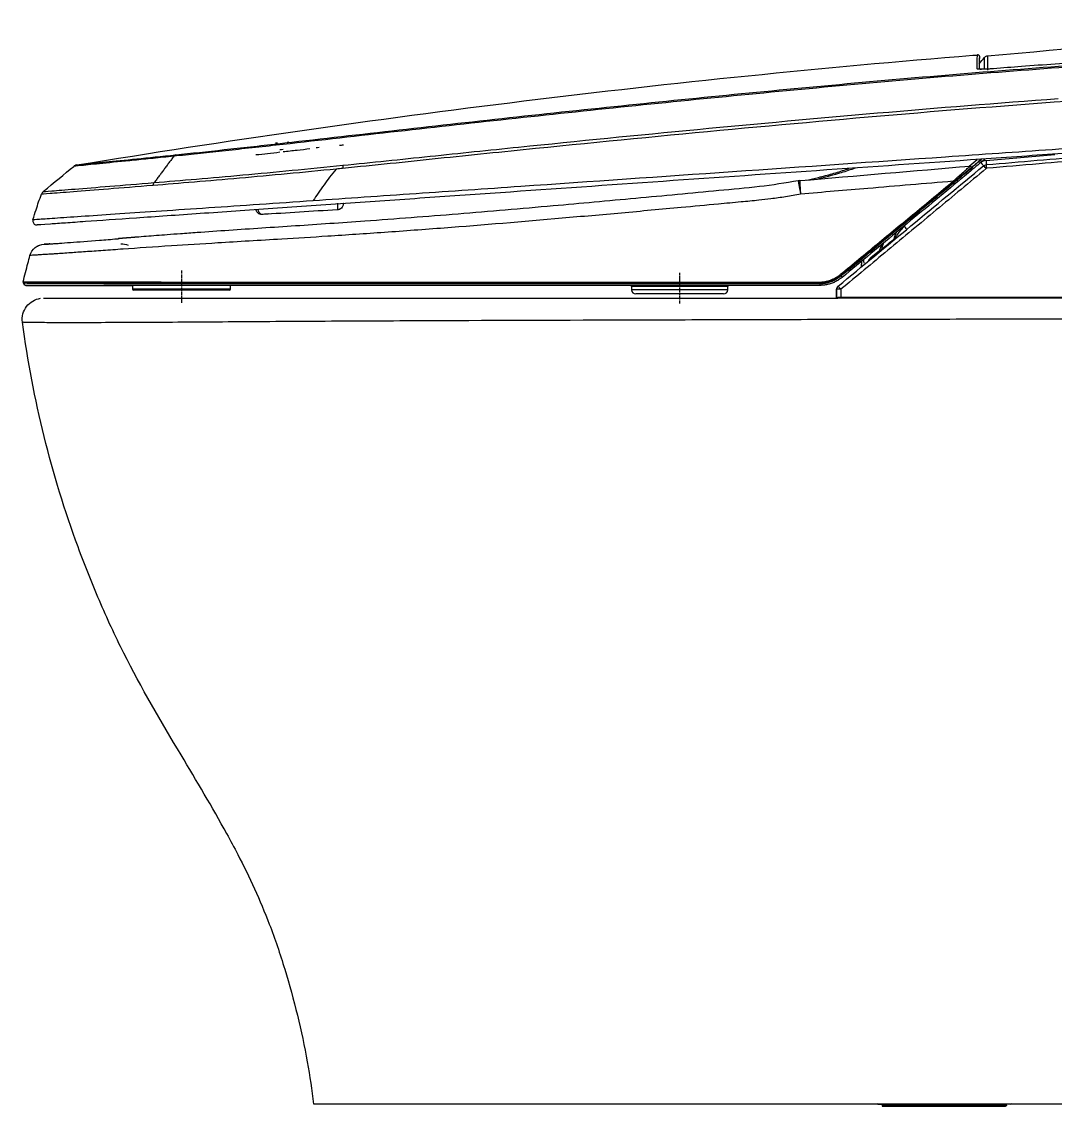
# Model space of a CAD drawing. Header units: millimetres. Extents: x -8699 to 14519, y -2727 to 7848.
# Drawn here: x -6844 to -6357, y 6650 to 7161 of the extents above; entities that cross this region are included whole.
import ezdxf

# ---------------------------------------------------------------- set-up
doc = ezdxf.new("R2010")
doc.units = ezdxf.units.MM
doc.linetypes.add('CENTER', pattern=[2, 1.25, -0.25, 0.25, -0.25])
doc.layers.add('1', color=7, linetype='Continuous', true_color=0xffffff)

msp = doc.modelspace()

# ---------------------------------------------------------------- linework, layer by layer
at = {"layer": '1', "color": 8, "linetype": 'Continuous'}
for p, q in [((-6389.68, 7095.67), (-6357.28, 7098.44)), ((-6397.73, 7091.1), (-6397.86, 7091.26)), ((-6692.52, 7075.38), (-6692.52, 7075.44)), ((-6443.98, 7049.9), (-6439.96, 7053.21)), ((-6511.4, 7036.28), (-6556.71, 7036.28)), ((-6768.85, 7035.08), (-6791.95, 7035.08)), ((-6745.75, 7035.08), (-6768.85, 7035.08)), ((-6534.06, 7034.76), (-6556.71, 7034.76)), ((-6511.4, 7034.76), (-6534.06, 7034.76)), ((-6460.25, 7031.29), (-6460.16, 7031.29)), ((-6460.1, 7034.94), (-6460.18, 7034.86)), ((-6437.71, 6650.28), (-6438.71, 6650.28)), ((-6437.71, 6650.28), (-6437.71, 6650.78)), ((-6437.71, 6650.28), (-6437.71, 6649.78)), ((-6424.71, 6650.28), (-6437.71, 6650.28)), ((-6424.71, 6650.28), (-6424.71, 6649.78)), ((-6395.7, 6650.28), (-6423.05, 6650.28)), ((-6394.04, 6650.28), (-6394.04, 6649.78)), ((-6381.04, 6650.28), (-6394.04, 6650.28)), ((-6381.04, 6650.78), (-6381.04, 6650.28)), ((-6381.04, 6650.28), (-6381.04, 6649.78)), ((-6380.04, 6650.28), (-6381.04, 6650.28))]:
    msp.add_line(p, q, dxfattribs=at)
at = {"layer": '1', "color": 7, "linetype": 'Continuous'}
for p, q in [((-6448.31, 7045.6), (-6448.29, 7048.22)), ((-6842.3, 7036.78), (-6791.95, 7036.78)), ((-6791.95, 7036.78), (-6791.95, 7035.08)), ((-6745.75, 7035.08), (-6745.75, 7036.78)), ((-6556.71, 7036.28), (-6556.71, 7034.76)), ((-6511.4, 7034.76), (-6511.4, 7036.28)), ((-6746.25, 7034.58), (-6791.45, 7034.58)), ((-6513.4, 7032.76), (-6554.71, 7032.76)), ((-6440.67, 6650.78), (-6438.71, 6650.78)), ((-6438.71, 6650.78), (-6438.71, 6650.28)), ((-6438.21, 6649.78), (-6437.71, 6649.78)), ((-6437.71, 6649.78), (-6424.71, 6649.78)), ((-6424.71, 6649.78), (-6394.04, 6649.78)), ((-6394.04, 6649.78), (-6381.04, 6649.78)), ((-6381.04, 6649.78), (-6380.54, 6649.78)), ((-6380.04, 6650.28), (-6380.04, 6650.78))]:
    msp.add_line(p, q, dxfattribs=at)
at = {"layer": '1', "color": 8, "linetype": 'Continuous', "extrusion": (0, 0, -1)}
for centre, radius, start, end in [((6397.08, 7092.55), 0.5, 85.1139, 230.3824), ((6424.71, 6652.78), 2.5, 234.6581, 270), ((6394.04, 6652.78), 2.5, 270, 305.28)]:
    msp.add_arc(centre, radius, start, end, dxfattribs=at)
at = {"layer": '1', "color": 8, "linetype": 'Continuous'}
msp.add_arc((-6389.29, 7091.19), 4.5, 94.8861, 129.6176, dxfattribs=at)
at = {"layer": '1', "color": 7, "linetype": 'Continuous'}
for centre, radius, start, end in [((-6476.83, 7079.21), 7, 94.8861, 101.1205), ((-6791.45, 7035.08), 0.5, 180, 270), ((-6746.25, 7035.08), 0.5, 270, 0), ((-6554.71, 7034.76), 2, 180, 270), ((-6513.4, 7034.76), 2, 270, 0), ((-6440.67, 6651.28), 0.5, 180, 270), ((-6438.21, 6650.28), 0.5, 180, 270), ((-6424.71, 6652.78), 3, 270, 318.1894), ((-6394.04, 6652.78), 3, 221.8106, 270), ((-6378.07, 6651.28), 0.5, 270, 0)]:
    msp.add_arc(centre, radius, start, end, dxfattribs=at)
at = {"layer": '1', "color": 7, "linetype": 'Continuous', "extrusion": (0, 0, -1)}
for centre, start, end in [((6557.21, 7036.28), 90, 180), ((6510.9, 7036.28), 0, 90), ((6380.54, 6650.28), 180, 270)]:
    msp.add_arc(centre, 0.5, start, end, dxfattribs=at)
at = {"layer": '1', "color": 8, "linetype": 'Continuous'}
for centre, major_axis, ratio, start_param, end_param in [((-6393.84, 7137.82), (1, -0.019), 0.996191, 1.092448, 1.669635), ((-6692, 7091.15), (-0.3, 2.98), 0.290725, 0.681867, 1.280235), ((-6392.16, 7094.68), (-1.28, 1.54), 0.006748, 1.578804, 3.141593), ((-6389.61, 7091.59), (1.28, -1.54), 0.085473, 1.678795, 3.141593), ((-6389.67, 7095.65), (-0.17, 1.99), 0.000983, 1.581214, 2.937677), ((-6389.33, 7091.71), (0.17, -1.99), 0.008566, 1.70843, 3.141593), ((-6476.83, 7079.21), (1.35, -6.87), 0.022282, 3.141601, 4.62114), ((-6476.83, 7079.21), (0.6, -6.97), 0.032079, 3.141593, 4.624101), ((-6405.18, 7085.85), (-0.319, 0.385), 0.048822, 3.141593, 4.774223), ((-6697.52, 7075.36), (5, 0.08), 0.001139, 0.000208, 0.181604), ((-6728.66, 7070.39), (2, 0.13), 0.00286, 1.086865, 3.141608), ((-6428.32, 7064.74), (-1.28, 1.54), 0.006748, 1.578804, 3.141593), ((-6434.94, 7059.27), (-1.28, 1.54), 0.994628, 3.141593, 3.706565), ((-6440.37, 7053.73), (0.765, -0.924), 0.018881, 5.301677, 6.283185), ((-6444.37, 7050.42), (0.765, -0.924), 0.018112, 5.282598, 6.043528), ((-6458.2, 7041.96), (-0.319, 0.385), 0.036375, 3.141593, 4.788573), ((-6458.03, 7041.19), (-0.51, 0.616), 0.036347, 3.141593, 4.788568), ((-6452.12, 7046.08), (-0.51, 0.616), 0.20472, 3.141593, 4.251835), ((-6468.4, 7038.28), (0, 0.5), 0.025219, 1.487035, 3.141593), ((-6468.04, 7037.58), (0, 0.8), 0.024715, 1.487103, 3.141593), ((-6458.1, 7034.9), (1.28, -1.54), 0.999999, 3.141807, 4.003516), ((-6458.1, 7034.9), (1.28, -1.54), 0.011542, 1.584097, 3.141593), ((-6459.75, 7031.28), (0, 0.5), 0.999999, 1.553381, 3.141593), ((-6459.66, 7031.28), (0, 0.5), 0.999999, 1.553381, 3.141593), ((-6458.1, 7034.9), (2, -0.03), 0.017609, 1.570693, 3.140449), ((-6458.16, 7031.28), (0, 0.5), 0.001815, 3.141593, 4.723451)]:
    msp.add_ellipse(centre, major_axis=major_axis, ratio=ratio, start_param=start_param, end_param=end_param, dxfattribs=at)
at = {"layer": '1', "color": 7, "linetype": 'Continuous'}
for centre, major_axis, ratio, start_param, end_param in [((-6771.05, 7095.38), (0.31, -2.98), 0.670624, 3.215116, 3.770301), ((-6695.52, 7075.48), (2.99, 0.21), 0.999996, 4.706902, 5.396295), ((-6695.52, 7075.48), (2.99, 0.21), 0.999996, 6.053377, 6.197783), ((-6452.41, 7045.84), (-0.51, 0.616), 0.194427, 3.141592, 4.142722), ((-6458.18, 7034.83), (-1.28, 1.54), 0.999999, 0.000215, 0.861924)]:
    msp.add_ellipse(centre, major_axis=major_axis, ratio=ratio, start_param=start_param, end_param=end_param, dxfattribs=at)
for points, degree in [([(-6389.08, 7144.94), (-6311.28, 7152.3), (-6233.34, 7157.8), (-6155.25, 7161.1)], 3), ([(-6818.25, 7093.55), (-6678.2, 7116.44), (-6537.31, 7133.9), (-6395.85, 7145.26)], 3), ([(-6395.85, 7145.26), (-6395.13, 7145.32), (-6394.42, 7145.37), (-6393.71, 7145.43)], 3), ([(-6392.89, 7141.26), (-6392.08, 7142.26), (-6391.25, 7143.25), (-6390.42, 7144.23)], 3), ([(-6772.48, 7097.67), (-6781.72, 7085.26)], 1), ([(-6389.5, 7093.7), (-6373.59, 7095.06), (-6357.67, 7096.42), (-6341.76, 7097.78)], 3), ([(-6833.99, 7081.04), (-6828.86, 7085.29), (-6824.09, 7089.24), (-6819.68, 7092.9)], 3), ([(-6477.42, 7086.18), (-6450.66, 7088.47), (-6423.89, 7090.76), (-6397.12, 7093.05)], 3), ([(-6459.37, 7036.44), (-6436.51, 7055.37), (-6413.67, 7074.28), (-6390.89, 7093.13)], 3), ([(-6397.86, 7091.26), (-6397.22, 7091.78), (-6396.76, 7092.17), (-6396.76, 7092.17)], 3), ([(-6390.08, 7096.4), (-6392.4, 7094.48), (-6394.73, 7092.55), (-6397.05, 7090.63)], 3), ([(-6391.75, 7096.32), (-6393.42, 7094.93), (-6395.09, 7093.55), (-6396.76, 7092.17)], 3), ([(-6781.72, 7085.26), (-6781.72, 7085.26)], 1), ([(-6403.57, 7086.33), (-6403.57, 7086.39), (-6403.58, 7086.46), (-6403.58, 7086.52)], 3), ([(-6833.99, 7081.04), (-6834.4, 7080.7), (-6834.72, 7080.24), (-6834.9, 7079.74)], 3), ([(-6695.37, 7072.43), (-6707.43, 7071.67), (-6719.29, 7070.92), (-6730.71, 7070.2)], 3), ([(-6692.56, 7075.48), (-6692.56, 7075.45), (-6692.56, 7075.41), (-6692.56, 7075.38)], 3), ([(-6692.52, 7075.49), (-6692.52, 7075.45), (-6692.52, 7075.42), (-6692.52, 7075.38)], 3), ([(-6830.37, 7056.17), (-6831.44, 7056.16), (-6832.5, 7056.15), (-6833.56, 7056.15)], 3), ([(-6830.37, 7056.17), (-6831.44, 7056.16), (-6832.5, 7056.15), (-6833.56, 7056.15)], 3), ([(-6832.03, 7056.25), (-6831.89, 7056.26), (-6831.74, 7056.27), (-6831.58, 7056.28)], 3), ([(-6831.36, 7056.3), (-6831.11, 7056.31), (-6830.84, 7056.33), (-6830.55, 7056.35)], 3), ([(-6830.96, 7056.34), (-6831.23, 7056.32)], 1), ([(-6830.96, 7056.34), (-6831.23, 7056.32)], 1), ([(-6790.15, 7059.49), (-6794.81, 7059.13), (-6798.74, 7058.81)], 2), ([(-6797.5, 7056.41), (-6796.28, 7056.35), (-6795.08, 7056.13), (-6793.93, 7055.78)], 3), ([(-6797.5, 7056.41), (-6796.28, 7056.35), (-6795.08, 7056.13), (-6793.93, 7055.78)], 3), ([(-6843.53, 7038.41), (-6842.77, 7041.33), (-6842.01, 7044.26), (-6841.26, 7047.18)], 3), ([(-6843.53, 7038.41), (-6842.77, 7041.33), (-6842.01, 7044.26), (-6841.26, 7047.18)], 3), ([(-6841.26, 7047.18), (-6840.93, 7048.42), (-6840.61, 7049.66), (-6840.29, 7050.9)], 3), ([(-6841.26, 7047.18), (-6840.93, 7048.42), (-6840.61, 7049.66), (-6840.29, 7050.9)], 3), ([(-6458.16, 7041.34), (-6460.94, 7039.04), (-6464.43, 7037.78), (-6468.04, 7037.78)], 3), ([(-6457.11, 7040.91), (-6456.91, 7041.08), (-6456.72, 7041.27), (-6456.56, 7041.47)], 3), ([(-6843.06, 7037.78), (-6843, 7037.27)], 1), ([(-6841.6, 7037.78), (-6842.46, 7037.78), (-6842.96, 7037.78), (-6843.06, 7037.78)], 3), ([(-6843.03, 7037.78), (-6843.04, 7037.78), (-6843.05, 7037.78)], 2), ([(-6841.49, 7037.78), (-6841.55, 7037.78), (-6841.61, 7037.78)], 2), ([(-6477.83, 7037.98), (-6478.19, 7037.98), (-6478.67, 7037.98), (-6479.28, 7037.98)], 3), ([(-6477.1, 7037.98), (-6477.1, 7037.98), (-6477.11, 7037.98), (-6477.14, 7037.98)], 3), ([(-6458.16, 7030.78), (-6458.96, 7030.78), (-6459.66, 7030.78), (-6459.66, 7030.78)], 3), ([(-6458.16, 7031.29), (-6366.3, 7031.29), (-6274.44, 7031.29), (-6182.58, 7031.28)], 3), ([(-6183.08, 7030.78), (-6274.77, 7030.78), (-6366.46, 7030.78), (-6458.16, 7030.78)], 3), ([(-6747.52, 6778.3), (-6754.38, 6790.84), (-6761.72, 6803.12), (-6769.04, 6815.42)], 3)]:
    msp.add_open_spline(points, degree=degree, dxfattribs=at)
at = {"layer": '1', "color": 8, "linetype": 'Continuous'}
for points in [[(-6393.92, 7138.82), (-6393.84, 7143.21), (-6393.78, 7145.42), (-6393.71, 7145.43)], [(-6724.53, 7104), (-6724.22, 7104.02), (-6723.9, 7104.04), (-6723.59, 7104.06)], [(-6719.12, 7104.33), (-6718.79, 7104.35), (-6718.46, 7104.37), (-6718.13, 7104.39)], [(-6694.4, 7102.85), (-6693.75, 7102.92), (-6693.1, 7103), (-6692.45, 7103.07)], [(-6720.98, 7100.79), (-6721.48, 7100.73), (-6721.99, 7100.68), (-6722.49, 7100.62)], [(-6703.97, 7101.76), (-6704.47, 7101.7), (-6704.97, 7101.65), (-6705.47, 7101.59)], [(-6397.56, 7093.01), (-6396.34, 7094.03), (-6395.11, 7095.04), (-6393.89, 7096.06)], [(-6396.76, 7092.07), (-6395.1, 7093.45), (-6393.45, 7094.82), (-6391.79, 7096.2)], [(-6692.92, 7091.92), (-6693.93, 7091.81), (-6694.94, 7091.71), (-6695.95, 7091.61)], [(-6397.73, 7091.1), (-6397.3, 7091.46), (-6396.94, 7091.76), (-6396.76, 7091.91)], [(-6695.16, 7075.2), (-6695.17, 7075.31), (-6695.17, 7075.42), (-6695.18, 7075.53)], [(-6433.04, 7058.64), (-6432.67, 7059.74), (-6432.3, 7060.83), (-6431.93, 7061.93)], [(-6438.75, 7053.96), (-6438.02, 7054.57), (-6436.12, 7056.12), (-6433.04, 7058.64)], [(-6439.69, 7053.58), (-6439.3, 7053.55), (-6439.01, 7053.63), (-6438.96, 7053.78)], [(-6438.96, 7053.78), (-6438.91, 7053.83), (-6438.84, 7053.88), (-6438.75, 7053.95)], [(-6460, 7034.95), (-6460.09, 7034.91), (-6460.15, 7034.88), (-6460.17, 7034.87)], [(-6460.16, 7031.29), (-6460.14, 7032.51), (-6460.12, 7033.72), (-6460.1, 7034.94)], [(-6458.1, 7034.94), (-6458.12, 7033.72), (-6458.14, 7032.5), (-6458.16, 7031.29)]]:
    msp.add_open_spline(points, degree=3, dxfattribs=at)
at = {"layer": '1', "color": 7, "linetype": 'Continuous'}
for points, degree, knots in [([(-6392.86, 7143.8), (-6392.79, 7143.88), (-6392.73, 7143.98), (-6392.65, 7144.19), (-6392.63, 7144.31), (-6392.63, 7144.53), (-6392.64, 7144.64), (-6392.71, 7144.86), (-6392.77, 7144.96), (-6392.91, 7145.13), (-6392.99, 7145.21), (-6393.18, 7145.33), (-6393.28, 7145.38), (-6393.5, 7145.43), (-6393.6, 7145.44), (-6393.71, 7145.43)], 3, [0, 0, 0, 0, 0.144147, 0.144147, 0.288295, 0.288295, 0.432442, 0.432442, 0.576589, 0.576589, 0.720737, 0.720737, 0.864884, 0.864884, 1, 1, 1, 1]), ([(-6392.83, 7138.68), (-6392.82, 7138.89), (-6392.81, 7139.6), (-6392.79, 7140.87), (-6392.76, 7142.28), (-6392.72, 7143.37), (-6392.69, 7143.98), (-6392.65, 7144.19), (-6392.67, 7144.2), (-6392.67, 7144.2)], 3, [0, 0, 0, 0, 0.059922, 0.215557, 0.430817, 0.644776, 0.837871, 0.983268, 1, 1, 1, 1]), ([(-6389.08, 7144.94), (-6389.22, 7144.92), (-6389.36, 7144.89), (-6389.71, 7144.78), (-6389.92, 7144.68), (-6390.22, 7144.45), (-6390.33, 7144.35), (-6390.42, 7144.23)], 3, [0, 0, 0, 0, 0.273723, 0.273723, 0.709782, 0.709782, 1, 1, 1, 1]), ([(-6390.41, 7138.73), (-6390.41, 7138.82), (-6390.41, 7139.4), (-6390.41, 7140.39), (-6390.41, 7141.59), (-6390.41, 7142.9), (-6390.41, 7143.83), (-6390.4, 7144.2), (-6390.42, 7144.23), (-6390.42, 7144.23)], 3, [0, 0, 0, 0, 0.023965, 0.158084, 0.29962, 0.448574, 0.727961, 0.911736, 1, 1, 1, 1]), ([(-6389.08, 7144.94), (-6389.03, 7144.94), (-6389.06, 7144.8), (-6389.06, 7144.24), (-6389.06, 7143.83), (-6389.05, 7142.16), (-6389.05, 7140.5), (-6389.04, 7138.29)], 3, [0, 0, 0, 0, 0.25, 0.25, 0.5, 0.5, 1, 1, 1, 1]), ([(-6386.19, 7138.92), (-6387.96, 7138.78), (-6389.74, 7138.68), (-6392, 7138.63), (-6392.67, 7138.63), (-6393.64, 7138.68), (-6393.92, 7138.74), (-6393.92, 7138.82)], 3, [0, 0, 0, 0, 0.5, 0.5, 0.75, 0.75, 1, 1, 1, 1]), ([(-6386.75, 7138.89), (-6387.1, 7138.86), (-6388.06, 7138.79), (-6389.55, 7138.71), (-6391.08, 7138.65), (-6392.27, 7138.64), (-6393.04, 7138.66), (-6393.39, 7138.69), (-6393.45, 7138.71), (-6393.45, 7138.71)], 3, [0, 0, 0, 0, 0.12, 0.334119, 0.527264, 0.698274, 0.844613, 0.952617, 1, 1, 1, 1]), ([(-6331.89, 7142.86), (-6332.31, 7142.83), (-6332.73, 7142.81), (-6335.8, 7142.6), (-6338.46, 7142.42), (-6351.76, 7141.51), (-6362.4, 7140.74), (-6377.42, 7139.6), (-6381.81, 7139.27), (-6386.19, 7138.92)], 3, [0, 0, 0, 0, 0.022953, 0.022953, 0.169911, 0.169911, 0.75775, 0.75775, 1, 1, 1, 1]), ([(-6320.58, 7125.3), (-6320.29, 7122.07), (-6320.66, 7118.84), (-6322.69, 7112.72), (-6324.35, 7109.86), (-6328.66, 7105.05), (-6331.36, 7103.08), (-6335.8, 7101.08), (-6337.38, 7100.56), (-6340.55, 7099.86), (-6342.17, 7099.74), (-6356.68, 7098.72), (-6369.59, 7097.83), (-6408.3, 7095.13), (-6434.11, 7093.33), (-6511.5, 7087.94), (-6562.87, 7084.36), (-6626.53, 7079.92), (-6639.23, 7079.03), (-6664.42, 7077.28), (-6676.93, 7076.41), (-6701.64, 7074.69), (-6713.86, 7073.83), (-6737.73, 7072.17), (-6749.19, 7071.37), (-6765.4, 7070.24), (-6770.64, 7069.88), (-6780.75, 7069.17), (-6785.6, 7068.84), (-6799.23, 7067.89), (-6807.23, 7067.33), (-6817.52, 7066.61), (-6820.68, 7066.39), (-6826.23, 7066), (-6828.61, 7065.84), (-6834.51, 7065.43), (-6836.79, 7065.27), (-6836.81, 7065.27)], 3, [0, 0, 0, 0, 0.015625, 0.015625, 0.03125, 0.03125, 0.046875, 0.046875, 0.054687, 0.054687, 0.0625, 0.0625, 0.125, 0.125, 0.25, 0.25, 0.5, 0.5, 0.5625, 0.5625, 0.625, 0.625, 0.6875, 0.6875, 0.75, 0.75, 0.78125, 0.78125, 0.8125, 0.8125, 0.875, 0.875, 0.90625, 0.90625, 0.9375, 0.9375, 1, 1, 1, 1]), ([(-6818.25, 7093.55), (-6818.58, 7093.49), (-6818.91, 7093.38), (-6819.2, 7093.22), (-6819.37, 7093.13), (-6819.53, 7093.02), (-6819.68, 7092.9)], 3, [0, 0, 0, 0, 0.637963, 0.637963, 0.637963, 1, 1, 1, 1]), ([(-6405.18, 7085.89), (-6404.75, 7086.27), (-6403.88, 7087.05), (-6402.16, 7088.56), (-6400.47, 7090.07), (-6398.99, 7091.39), (-6398.01, 7092.26), (-6397.28, 7092.91), (-6397.17, 7093), (-6397.12, 7093.05)], 3, [0, 0, 0, 0, 0.123378, 0.250757, 0.4994, 0.635285, 0.749725, 0.882016, 1, 1, 1, 1]), ([(-6396.89, 7092.06), (-6397.06, 7091.92), (-6397.38, 7091.66), (-6398.36, 7090.85), (-6399.09, 7090.24), (-6401.41, 7088.32), (-6403.13, 7086.89), (-6404.86, 7085.46)], 3, [0, 0, 0, 0, 0.182756, 0.182756, 0.455171, 0.455171, 1, 1, 1, 1]), ([(-6396.76, 7092.17), (-6396.76, 7092.17), (-6396.76, 7092.11), (-6396.76, 7091.98), (-6396.76, 7091.94), (-6396.76, 7091.91)], 3, [0, 0, 0, 0, 0.763834, 0.763834, 1, 1, 1, 1]), ([(-6390.89, 7093.13), (-6390.67, 7093.28), (-6390.25, 7093.58), (-6389.75, 7093.66), (-6389.5, 7093.7)], 3, [0, 0, 0, 0, 0.509831, 1, 1, 1, 1]), ([(-6389.34, 7091.98), (-6389.39, 7091.98), (-6389.43, 7091.97), (-6389.52, 7091.93), (-6389.57, 7091.9), (-6389.62, 7091.87)], 3, [0, 0, 0, 0, 0.44578, 0.44578, 1, 1, 1, 1]), ([(-6474.11, 7086.44), (-6472.3, 7086.84), (-6468.29, 7087.75), (-6462.15, 7089.39), (-6457.37, 7090.84), (-6454.77, 7091.69), (-6454.3, 7091.85)], 3, [0, 0, 0, 0, 0.27094, 0.600655, 0.92832, 1, 1, 1, 1]), ([(-6389.62, 7091.87), (-6393.56, 7088.59), (-6401.39, 7082.08), (-6413.06, 7072.38), (-6424.56, 7062.81), (-6435.89, 7053.39), (-6447.05, 7044.11), (-6454.44, 7037.98), (-6458.1, 7034.94)], 3, [0, 0, 0, 0, 0.173113, 0.343673, 0.511659, 0.677052, 0.839839, 1, 1, 1, 1]), ([(-6403.58, 7086.52), (-6402.53, 7087.39), (-6401.51, 7088.24), (-6399.55, 7089.86), (-6398.61, 7090.64), (-6397.86, 7091.26)], 3, [0, 0, 0, 0, 0.5, 0.5, 1, 1, 1, 1]), ([(-6397.67, 7090.12), (-6397.87, 7089.95), (-6398.27, 7089.62), (-6398.46, 7089.46), (-6398.66, 7089.3), (-6398.85, 7089.14), (-6399.09, 7088.94), (-6399.54, 7088.56), (-6399.77, 7088.38), (-6399.99, 7088.2), (-6400.2, 7088.02), (-6401.55, 7086.9), (-6403.1, 7085.62)], 2, [0, 0, 0, 0.1, 0.175, 0.175, 0.25, 0.25, 0.35, 0.425, 0.425, 0.5, 0.5, 1, 1, 1]), ([(-6397.73, 7091.1), (-6397.61, 7090.96), (-6397.51, 7090.75), (-6397.49, 7090.37), (-6397.56, 7090.21), (-6397.67, 7090.12)], 3, [0, 0, 0, 0, 0.5, 0.5, 1, 1, 1, 1]), ([(-6397.05, 7090.63), (-6397.09, 7090.6), (-6397.12, 7090.57), (-6397.31, 7090.42), (-6397.48, 7090.27), (-6397.67, 7090.12)], 3, [0, 0, 0, 0, 0.215576, 0.215576, 1, 1, 1, 1]), ([(-6396.76, 7091.24), (-6396.77, 7091.14), (-6396.8, 7090.9), (-6396.96, 7090.72), (-6397.05, 7090.63)], 3, [0, 0, 0, 0, 0.43998, 1, 1, 1, 1]), ([(-6396.76, 7091.91), (-6396.76, 7091.88), (-6396.76, 7091.85), (-6396.76, 7091.74), (-6396.76, 7091.65), (-6396.76, 7091.51), (-6396.76, 7091.46), (-6396.76, 7091.38), (-6396.76, 7091.33), (-6396.76, 7091.27), (-6396.76, 7091.26), (-6396.76, 7091.24)], 3, [0, 0, 0, 0, 0.214664, 0.214664, 0.654352, 0.654352, 0.805403, 0.805403, 0.959294, 0.959294, 1, 1, 1, 1]), ([(-6782.28, 7083.89), (-6782.25, 7084.02), (-6782.23, 7084.14), (-6782.16, 7084.39), (-6782.11, 7084.52), (-6781.97, 7084.87), (-6781.85, 7085.08), (-6781.72, 7085.26)], 3, [0, 0, 0, 0, 0.242011, 0.242011, 0.499683, 0.499683, 1, 1, 1, 1]), ([(-6478.18, 7086.08), (-6484.26, 7085.01), (-6496.71, 7083.1), (-6515.78, 7081.5), (-6535.2, 7079.59), (-6554.76, 7077.78), (-6574.28, 7075.99), (-6594.78, 7074.14), (-6616.2, 7072.25), (-6638.52, 7070.38), (-6660.62, 7068.64), (-6680.78, 7067.16), (-6698.98, 7065.88), (-6715.2, 7064.79), (-6731.12, 7063.74), (-6746.64, 7062.7), (-6759.47, 7061.82), (-6766.76, 7061.28), (-6769.3, 7061.09)], 3, [0, 0, 0, 0, 0.06097, 0.124451, 0.189045, 0.254115, 0.319128, 0.383663, 0.459082, 0.533916, 0.608408, 0.682977, 0.739636, 0.796255, 0.852975, 0.910105, 0.967958, 1, 1, 1, 1]), ([(-6403.58, 7086.52), (-6409.95, 7081.25), (-6416.31, 7075.98), (-6428.59, 7065.82), (-6434.5, 7060.92), (-6446.33, 7051.14), (-6452.24, 7046.24), (-6458.16, 7041.34)], 3, [0, 0, 0, 0, 0.349974, 0.349974, 0.674982, 0.674982, 1, 1, 1, 1]), ([(-6404.86, 7085.46), (-6413.69, 7078.15), (-6422.53, 7070.84), (-6440.2, 7056.21), (-6449.04, 7048.89), (-6457.88, 7041.57)], 3, [0, 0, 0, 0, 0.5, 0.5, 1, 1, 1, 1]), ([(-6403.1, 7085.62), (-6412.17, 7078.11), (-6421.24, 7070.61), (-6439.37, 7055.59), (-6448.45, 7048.08), (-6457.52, 7040.57)], 3, [0, 0, 0, 0, 0.5, 0.5, 1, 1, 1, 1]), ([(-6403.57, 7086.33), (-6403.57, 7086.32), (-6403.57, 7086.31), (-6403.57, 7086.3), (-6403.56, 7086.29), (-6403.56, 7086.28)], 3, [0, 0, 0, 0, 0.508358, 0.508358, 1, 1, 1, 1]), ([(-6403.56, 7086.28), (-6403.43, 7086.14), (-6403.29, 7085.97), (-6403.12, 7085.71), (-6403.09, 7085.63), (-6403.1, 7085.62)], 3, [0, 0, 0, 0, 0.5, 0.5, 1, 1, 1, 1]), ([(-6838.86, 7067.85), (-6838.39, 7069.38), (-6837.91, 7070.91), (-6836.61, 7074.88), (-6835.77, 7077.32), (-6834.9, 7079.74)], 3, [0, 0, 0, 0, 0.383501, 0.383501, 1, 1, 1, 1]), ([(-6730.71, 7070.2), (-6730.71, 7070.2), (-6730.71, 7070.2), (-6730.78, 7070.2), (-6730.85, 7070.2), (-6731.27, 7070.2), (-6731.62, 7070.26), (-6732.24, 7070.49), (-6732.52, 7070.65), (-6732.99, 7071.02), (-6733.19, 7071.24), (-6733.52, 7071.71), (-6733.65, 7071.97), (-6733.77, 7072.31), (-6733.79, 7072.37), (-6733.8, 7072.44)], 3, [0, 0, 0, 0, 0.002724, 0.002724, 0.050907, 0.050907, 0.306768, 0.306768, 0.535241, 0.535241, 0.743796, 0.743796, 0.950289, 0.950289, 1, 1, 1, 1]), ([(-6692.56, 7075.38), (-6692.57, 7075.12), (-6692.6, 7074.87), (-6692.73, 7074.41), (-6692.81, 7074.2), (-6692.92, 7074.01), (-6693.08, 7073.71), (-6693.29, 7073.44), (-6693.74, 7073.02), (-6693.99, 7072.86), (-6694.37, 7072.67), (-6694.5, 7072.62), (-6694.67, 7072.56), (-6694.7, 7072.55), (-6694.93, 7072.49), (-6695.15, 7072.45), (-6695.36, 7072.43), (-6695.37, 7072.43), (-6695.37, 7072.43)], 3, [0, 0, 0, 0, 0.161464, 0.161464, 0.306226, 0.306226, 0.306226, 0.528764, 0.528764, 0.727337, 0.727337, 0.825958, 0.825958, 0.84799, 0.84799, 0.997615, 0.997615, 1, 1, 1, 1]), ([(-6838.86, 7067.85), (-6838.93, 7067.64), (-6838.96, 7067.41), (-6838.94, 7066.96), (-6838.89, 7066.74), (-6838.73, 7066.32), (-6838.61, 7066.12), (-6838.32, 7065.78), (-6838.14, 7065.64), (-6837.75, 7065.42), (-6837.54, 7065.34), (-6837.15, 7065.26), (-6836.98, 7065.26), (-6836.81, 7065.27)], 3, [0, 0, 0, 0, 0.174021, 0.174021, 0.348042, 0.348042, 0.522063, 0.522063, 0.696085, 0.696085, 0.870106, 0.870106, 1, 1, 1, 1]), ([(-6840.29, 7050.9), (-6839.9, 7052.4), (-6839.03, 7053.72), (-6836.61, 7055.61), (-6835.11, 7056.13), (-6833.56, 7056.15)], 3, [0, 0, 0, 0, 0.5, 0.5, 1, 1, 1, 1]), ([(-6833.56, 7056.15), (-6833.54, 7056.15), (-6833.49, 7056.15), (-6833.07, 7056.18), (-6832.56, 7056.21), (-6832.18, 7056.24), (-6832.07, 7056.25)], 3, [0, 0, 0, 0, 0.293372, 0.589636, 0.889467, 1, 1, 1, 1]), ([(-6830.57, 7056.35), (-6830.47, 7056.36), (-6829.85, 7056.4), (-6828.55, 7056.49), (-6825.72, 7056.7), (-6819.66, 7057.14), (-6810.42, 7057.86), (-6801.8, 7058.54), (-6798.55, 7058.8), (-6798.25, 7058.83)], 3, [0, 0, 0, 0, 0.018885, 0.114343, 0.211494, 0.404522, 0.787773, 0.980537, 1, 1, 1, 1]), ([(-6769.3, 7061.09), (-6771.47, 7060.93), (-6777.11, 7060.52), (-6784.04, 7059.98), (-6788.64, 7059.61), (-6790.15, 7059.49)], 3, [0, 0, 0, 0, 0.284782, 0.75874, 1, 1, 1, 1]), ([(-6438.04, 7056.86), (-6438.11, 7056.66), (-6438.28, 7056.08), (-6438.58, 7055.06), (-6438.83, 7054.22), (-6438.96, 7053.78)], 3, [0, 0, 0, 0, 0.213896, 0.595816, 1, 1, 1, 1]), ([(-6840.29, 7050.9), (-6839.9, 7052.4), (-6839.03, 7053.72), (-6837.16, 7055.18), (-6836.41, 7055.57), (-6835.62, 7055.82)], 3, [0, 0, 0, 0, 0.646919, 0.646919, 1, 1, 1, 1]), ([(-6448.31, 7045.95), (-6448.3, 7046.39), (-6448.29, 7047.49), (-6448.29, 7048.33), (-6448.28, 7048.56)], 2, [0, 0, 0, 0.298662, 0.78528, 1, 1, 1]), ([(-6447.47, 7049.21), (-6447.46, 7049.11), (-6447.41, 7048.51), (-6447.35, 7047.84), (-6447.3, 7047.25)], 3, [0, 0, 0, 0, 0.176523, 1, 1, 1, 1]), ([(-6445.1, 7048.33), (-6445.04, 7048.51), (-6444.85, 7048.89), (-6444.49, 7049.43), (-6444.15, 7049.75), (-6443.98, 7049.9)], 3, [0, 0, 0, 0, 0.298708, 0.652807, 1, 1, 1, 1]), ([(-6457.88, 7041.57), (-6458.41, 7041.16), (-6459.47, 7040.35), (-6461.2, 7039.4), (-6462.98, 7038.66), (-6464.79, 7038.15), (-6466.6, 7037.84), (-6467.81, 7037.8), (-6468.4, 7037.78)], 3, [0, 0, 0, 0, 0.176782, 0.349498, 0.518161, 0.682788, 0.843395, 1, 1, 1, 1]), ([(-6843.53, 7038.41), (-6843.55, 7038.34), (-6843.56, 7038.19), (-6843.46, 7037.96), (-6843.26, 7037.81), (-6843.12, 7037.78), (-6843.04, 7037.78)], 3, [0, 0, 0, 0, 0.243393, 0.50059, 0.757463, 1, 1, 1, 1]), ([(-6843.55, 7038.23), (-6843.55, 7038.26), (-6843.55, 7038.3), (-6843.54, 7038.36), (-6843.54, 7038.39), (-6843.53, 7038.41)], 3, [0, 0, 0, 0, 0.629735, 0.629735, 1, 1, 1, 1]), ([(-6843.05, 7037.78), (-6843.1, 7037.78), (-6843.16, 7037.79), (-6843.22, 7037.81), (-6843.23, 7037.82), (-6843.24, 7037.82)], 3, [0, 0, 0, 0, 0.860908, 0.860908, 1, 1, 1, 1]), ([(-6842.3, 7036.78), (-6842.39, 7036.78), (-6842.48, 7036.8), (-6842.65, 7036.86), (-6842.73, 7036.9), (-6842.87, 7037.01), (-6842.93, 7037.08), (-6843.03, 7037.24), (-6843.06, 7037.32), (-6843.1, 7037.5), (-6843.11, 7037.59), (-6843.09, 7037.71), (-6843.08, 7037.75), (-6843.08, 7037.78)], 3, [0, 0, 0, 0, 0.185212, 0.185212, 0.370425, 0.370425, 0.555637, 0.555637, 0.740848, 0.740848, 0.926057, 0.926057, 1, 1, 1, 1]), ([(-6843.03, 7037.27), (-6843.03, 7037.26), (-6843.03, 7037.26), (-6843.02, 7037.24), (-6843.01, 7037.22), (-6843.01, 7037.21)], 3, [0, 0, 0, 0, 0.177817, 0.177817, 1, 1, 1, 1]), ([(-6468.04, 7036.78), (-6496.21, 7036.78), (-6526.09, 7036.78), (-6556.08, 7036.78), (-6583.8, 7036.78), (-6613.34, 7036.78), (-6641.07, 7036.78), (-6656.22, 7036.78), (-6669.5, 7036.78), (-6684.3, 7036.78), (-6697.55, 7036.78), (-6712.23, 7036.78), (-6724.94, 7036.78), (-6739.04, 7036.78), (-6751.27, 7036.78), (-6764.43, 7036.78), (-6775.55, 7036.78), (-6787.19, 7036.78), (-6797.25, 7036.78), (-6807.28, 7036.78), (-6815.37, 7036.78), (-6823.65, 7036.78), (-6829.52, 7036.78), (-6835.65, 7036.78), (-6838.88, 7036.78), (-6840.55, 7036.78), (-6841.41, 7036.78), (-6842.3, 7036.78), (-6842.3, 7036.78)], 2, [0, 0, 0, 0.125, 0.125, 0.25, 0.25, 0.375, 0.375, 0.4375, 0.4375, 0.5, 0.5, 0.5625, 0.5625, 0.625, 0.625, 0.6875, 0.6875, 0.75, 0.75, 0.8125, 0.8125, 0.875, 0.875, 0.9375, 0.9375, 0.96875, 0.96875, 1, 1, 1]), ([(-6468.04, 7037.78), (-6486.69, 7037.78), (-6505.31, 7037.78), (-6542.49, 7037.78), (-6561.07, 7037.78), (-6598.04, 7037.78), (-6616.41, 7037.78), (-6652.86, 7037.78), (-6670.95, 7037.78), (-6706.7, 7037.78), (-6724.49, 7037.78), (-6749.6, 7037.78), (-6757.73, 7037.78), (-6773.36, 7037.78), (-6780.85, 7037.78), (-6794.65, 7037.78), (-6801.03, 7037.78), (-6812.75, 7037.78), (-6818.13, 7037.78), (-6827.43, 7037.78), (-6831.38, 7037.78), (-6837.75, 7037.78), (-6840.17, 7037.78), (-6841.6, 7037.78)], 3, [0, 0, 0, 0, 0.125, 0.125, 0.25, 0.25, 0.375, 0.375, 0.5, 0.5, 0.625, 0.625, 0.6875, 0.6875, 0.75, 0.75, 0.8125, 0.8125, 0.875, 0.875, 0.9375, 0.9375, 1, 1, 1, 1]), ([(-6468.4, 7037.78), (-6496.7, 7037.78), (-6526.5, 7037.78), (-6556.47, 7037.78), (-6584.18, 7037.78), (-6613.65, 7037.78), (-6641.33, 7037.78), (-6648.7, 7037.78), (-6655.52, 7037.78), (-6662.82, 7037.78), (-6669.67, 7037.78), (-6684.47, 7037.78), (-6697.8, 7037.78), (-6705.01, 7037.78), (-6711.7, 7037.78), (-6718.77, 7037.78), (-6725.36, 7037.78), (-6732.27, 7037.78), (-6738.73, 7037.78), (-6745.46, 7037.78), (-6751.75, 7037.78), (-6758.26, 7037.78), (-6764.33, 7037.78), (-6770.6, 7037.78), (-6776.29, 7037.78), (-6782.07, 7037.78), (-6787.45, 7037.78), (-6792.83, 7037.78), (-6797.85, 7037.78), (-6802.87, 7037.78), (-6807.47, 7037.78), (-6812.1, 7037.78), (-6816.16, 7037.78), (-6824.41, 7037.78), (-6830.27, 7037.78), (-6833.28, 7037.78), (-6835.6, 7037.78), (-6838, 7037.78), (-6839.64, 7037.78), (-6840.52, 7037.78), (-6841.17, 7037.78)], 2, [0, 0, 0, 0.131042, 0.131042, 0.262085, 0.262085, 0.393127, 0.393127, 0.425887, 0.425887, 0.458648, 0.458648, 0.524169, 0.524169, 0.55693, 0.55693, 0.58969, 0.58969, 0.622451, 0.622451, 0.655211, 0.655211, 0.687972, 0.687972, 0.720733, 0.720733, 0.753493, 0.753493, 0.786254, 0.786254, 0.819014, 0.819014, 0.851775, 0.851775, 0.917296, 0.917296, 0.950057, 0.950057, 0.982817, 0.982817, 1, 1, 1]), ([(-6745.37, 7037.97), (-6745.06, 7037.97), (-6744.75, 7037.97), (-6739.71, 7037.97), (-6734.91, 7037.97), (-6720.28, 7037.98), (-6710.26, 7037.98), (-6700.02, 7037.98)], 3, [0, 0, 0, 0, 0.021564, 0.021564, 0.347709, 0.347709, 1, 1, 1, 1]), ([(-6457.52, 7040.57), (-6458.05, 7040.16), (-6459.11, 7039.35), (-6460.84, 7038.4), (-6462.62, 7037.66), (-6464.43, 7037.15), (-6466.24, 7036.84), (-6467.45, 7036.8), (-6468.04, 7036.78)], 3, [0, 0, 0, 0, 0.176863, 0.349629, 0.51831, 0.682921, 0.843479, 1, 1, 1, 1]), ([(-6843.82, 7019.44), (-6844.18, 7022.06), (-6843.45, 7024.76), (-6840.29, 7028.91), (-6837.87, 7030.34), (-6835.26, 7030.69)], 3, [0, 0, 0, 0, 0.5, 0.5, 1, 1, 1, 1]), ([(-6833.91, 7030.78), (-6833.84, 7030.78), (-6832.85, 7030.78), (-6829.42, 7030.78), (-6827, 7030.78), (-6820.92, 7030.78), (-6817.21, 7030.78), (-6808.87, 7030.78), (-6804.24, 7030.78), (-6794.12, 7030.78), (-6788.61, 7030.78), (-6776.71, 7030.78), (-6770.29, 7030.78), (-6750.39, 7030.78), (-6736.06, 7030.78), (-6706.01, 7030.78), (-6690.74, 7030.78), (-6660.04, 7030.78), (-6644.59, 7030.78), (-6598.04, 7030.78), (-6566.71, 7030.78), (-6519.45, 7030.78), (-6503.65, 7030.78), (-6479.88, 7030.78), (-6471.95, 7030.78), (-6462.5, 7030.78), (-6460.99, 7030.78), (-6459.48, 7030.78)], 3, [0, 0, 0, 0, 0.052112, 0.052112, 0.104224, 0.104224, 0.156335, 0.156335, 0.208447, 0.208447, 0.260559, 0.260559, 0.312671, 0.312671, 0.416894, 0.416894, 0.521118, 0.521118, 0.625341, 0.625341, 0.833788, 0.833788, 0.938012, 0.938012, 0.990124, 0.990124, 1, 1, 1, 1]), ([(-6460.18, 7034.86), (-6460.2, 7034.17), (-6460.21, 7033.48), (-6460.23, 7032.29), (-6460.24, 7031.79), (-6460.25, 7031.29)], 3, [0, 0, 0, 0, 0.580254, 0.580254, 1, 1, 1, 1]), ([(-6769.04, 6815.42), (-6778.45, 6831.22), (-6787.84, 6847.11), (-6800.17, 6871.6), (-6803.97, 6879.87), (-6811.14, 6896.56), (-6814.5, 6904.99), (-6823.87, 6930.51), (-6829.18, 6947.85), (-6837.94, 6983.18), (-6841.35, 7001.24), (-6843.82, 7019.44)], 3, [0, 0, 0, 0, 0.25, 0.25, 0.375, 0.375, 0.5, 0.5, 0.75, 0.75, 1, 1, 1, 1]), ([(-6747.62, 6778.33), (-6745.8, 6775.09), (-6741.2, 6766.53), (-6734.31, 6752.39), (-6726.72, 6734.41), (-6720.01, 6714.47), (-6714, 6692.76), (-6709.48, 6671.5), (-6707.39, 6657.44), (-6706.59, 6650.77)], 3, [0, 0, 0, 0, 0.082779, 0.216404, 0.349967, 0.516848, 0.683722, 0.850637, 1, 1, 1, 1]), ([(-6249.38, 6650.78), (-6271.53, 6650.78), (-6293.69, 6650.78), (-6326.92, 6650.78), (-6337.99, 6650.78), (-6360.15, 6650.78), (-6371.22, 6650.78), (-6393.36, 6650.78), (-6404.42, 6650.78), (-6426.52, 6650.78), (-6437.56, 6650.78), (-6470.64, 6650.78), (-6492.65, 6650.78), (-6525.57, 6650.78), (-6536.52, 6650.78), (-6558.23, 6650.78), (-6569.02, 6650.78), (-6590.38, 6650.78), (-6601, 6650.78), (-6621.48, 6650.78), (-6631.37, 6650.78), (-6645.44, 6650.78), (-6650.02, 6650.78), (-6658.78, 6650.78), (-6662.93, 6650.78), (-6670.76, 6650.78), (-6674.44, 6650.78), (-6681.35, 6650.78), (-6684.59, 6650.78), (-6693.42, 6650.78), (-6698.09, 6650.78), (-6703.05, 6650.78), (-6704.36, 6650.78), (-6706.07, 6650.78), (-6706.51, 6650.78), (-6706.53, 6650.78)], 3, [0, 0, 0, 0, 0.125206, 0.125206, 0.187808, 0.187808, 0.250411, 0.250411, 0.313014, 0.313014, 0.375617, 0.375617, 0.500823, 0.500823, 0.563425, 0.563425, 0.626028, 0.626028, 0.688631, 0.688631, 0.751234, 0.751234, 0.782535, 0.782535, 0.813837, 0.813837, 0.845138, 0.845138, 0.87644, 0.87644, 0.939042, 0.939042, 0.970344, 0.970344, 1, 1, 1, 1])]:
    msp.add_open_spline(points, degree=degree, knots=knots, dxfattribs=at)
at = {"layer": '1', "color": 8, "linetype": 'Continuous'}
for points, knots in [([(-6330.29, 7141.17), (-6368.41, 7138.56), (-6406.5, 7135.5), (-6482.61, 7128.71), (-6520.55, 7125), (-6577.23, 7119.16), (-6596.12, 7117.15), (-6633.53, 7113.09), (-6652.08, 7111.02), (-6688.72, 7106.87), (-6706.78, 7104.81), (-6733.05, 7101.88), (-6741.55, 7100.95), (-6753.65, 7099.64), (-6757.58, 7099.22), (-6763.3, 7098.62), (-6765.18, 7098.43), (-6768.88, 7098.04), (-6770.72, 7097.85), (-6772.48, 7097.67)], [0, 0, 0, 0, 0.25, 0.25, 0.5, 0.5, 0.625, 0.625, 0.75, 0.75, 0.875, 0.875, 0.9375, 0.9375, 0.96875, 0.96875, 0.984375, 0.984375, 1, 1, 1, 1]), ([(-6771.51, 7098.34), (-6764.38, 7099.08), (-6756.75, 7099.9), (-6740.65, 7101.65), (-6732.16, 7102.6), (-6705.96, 7105.55), (-6687.94, 7107.62), (-6651.41, 7111.78), (-6632.91, 7113.85), (-6595.62, 7117.91), (-6576.79, 7119.91), (-6520.29, 7125.76), (-6482.46, 7129.46), (-6406.6, 7136.24), (-6368.63, 7139.3), (-6330.63, 7141.9)], [0, 0, 0, 0, 0.0625, 0.0625, 0.125, 0.125, 0.25, 0.25, 0.375, 0.375, 0.5, 0.5, 0.75, 0.75, 1, 1, 1, 1]), ([(-6706.75, 7076.81), (-6690.86, 7077.89), (-6674.67, 7079.01), (-6642, 7081.26), (-6625.51, 7082.4), (-6575.88, 7085.83), (-6542.61, 7088.13), (-6475.83, 7092.76), (-6442.29, 7095.09), (-6392.03, 7098.58), (-6375.27, 7099.75), (-6354.33, 7101.21), (-6350.14, 7101.5), (-6343.86, 7101.94), (-6341.75, 7101.99), (-6337.62, 7102.83), (-6335.59, 7103.57), (-6330.04, 7106.59), (-6326.93, 7109.74), (-6323.03, 7117.13), (-6322.18, 7121.35), (-6322.56, 7125.53)], [0, 0, 0, 0, 0.125, 0.125, 0.25, 0.25, 0.5, 0.5, 0.75, 0.75, 0.875, 0.875, 0.90625, 0.90625, 0.921875, 0.921875, 0.9375, 0.9375, 0.96875, 0.96875, 1, 1, 1, 1]), ([(-6322.56, 7125.53), (-6384.89, 7121.39), (-6447.18, 7116.09), (-6540.36, 7107.38), (-6571.31, 7104.36), (-6617.39, 7099.7), (-6632.71, 7098.13), (-6663.06, 7094.96), (-6678.11, 7093.39), (-6692.92, 7091.92)], [0, 0, 0, 0, 0.5, 0.5, 0.75, 0.75, 0.875, 0.875, 1, 1, 1, 1]), ([(-6692.78, 7093.41), (-6679.23, 7094.78), (-6665.5, 7096.21), (-6637.86, 7099.11), (-6623.94, 7100.56), (-6582.04, 7104.85), (-6553.93, 7107.63), (-6469.2, 7115.71), (-6412.48, 7120.72), (-6355.75, 7124.84)], [0, 0, 0, 0, 0.125, 0.125, 0.25, 0.25, 0.5, 0.5, 1, 1, 1, 1]), ([(-6772.48, 7097.67), (-6774.17, 7097.5), (-6775.86, 7097.32), (-6779.12, 7096.99), (-6780.72, 7096.83), (-6785.37, 7096.36), (-6788.32, 7096.06), (-6796.7, 7095.22), (-6801.69, 7094.72), (-6810.16, 7093.87), (-6813.54, 7093.53), (-6818.3, 7093.04), (-6819.67, 7092.9), (-6819.68, 7092.9)], [0, 0, 0, 0, 0.0625, 0.0625, 0.125, 0.125, 0.25, 0.25, 0.5, 0.5, 0.75, 0.75, 1, 1, 1, 1]), ([(-6818.25, 7093.55), (-6818.23, 7093.55), (-6816.87, 7093.7), (-6812.15, 7094.19), (-6808.8, 7094.53), (-6800.41, 7095.38), (-6795.47, 7095.88), (-6784.42, 7097.01), (-6778.28, 7097.63), (-6771.51, 7098.34)], [0, 0, 0, 0, 0.25, 0.25, 0.5, 0.5, 0.75, 0.75, 1, 1, 1, 1]), ([(-6733.77, 7098.41), (-6731.95, 7098.61), (-6728.22, 7099.02), (-6724.43, 7099.45), (-6722.5, 7099.67)], [0, 0, 0, 0, 0.490384, 1, 1, 1, 1]), ([(-6721, 7099.84), (-6718.81, 7100.08), (-6714.61, 7100.55), (-6710.36, 7101.04), (-6708.32, 7101.27)], [0, 0, 0, 0, 0.520918, 1, 1, 1, 1]), ([(-6781.72, 7085.26), (-6775.43, 7085.77), (-6768.73, 7086.33), (-6754.76, 7087.52), (-6747.48, 7088.16), (-6732.42, 7089.54), (-6724.65, 7090.27), (-6708.89, 7091.79), (-6700.89, 7092.59), (-6692.78, 7093.41)], [0, 0, 0, 0, 0.25, 0.25, 0.5, 0.5, 0.75, 0.75, 1, 1, 1, 1]), ([(-6451.32, 7092.04), (-6453.52, 7091.27), (-6459.19, 7089.41), (-6464.96, 7087.88), (-6468.48, 7086.95)], [0, 0, 0, 0, 0.391165, 1, 1, 1, 1]), ([(-6341.58, 7096.07), (-6349.28, 7095.41), (-6365.2, 7094.05), (-6381.12, 7092.69), (-6389.34, 7091.98)], [0, 0, 0, 0, 0.483909, 1, 1, 1, 1]), ([(-6695.95, 7091.61), (-6711.5, 7090.07), (-6726.75, 7088.62), (-6748.85, 7086.65), (-6755.97, 7086.04), (-6769.61, 7084.91), (-6776.15, 7084.38), (-6782.28, 7083.89)], [0, 0, 0, 0, 0.5, 0.5, 0.75, 0.75, 1, 1, 1, 1]), ([(-6695.95, 7091.61), (-6696.99, 7090.33), (-6698.94, 7087.92), (-6701.78, 7084.11), (-6704.36, 7080.47), (-6706.01, 7077.95), (-6706.75, 7076.81)], [0, 0, 0, 0, 0.269853, 0.507437, 0.777476, 1, 1, 1, 1]), ([(-6403.56, 7086.28), (-6403.32, 7086.48), (-6402.45, 7087.2), (-6400.98, 7088.41), (-6399.21, 7089.88), (-6398.18, 7090.73), (-6397.73, 7091.1)], [0, 0, 0, 0, 0.112693, 0.408468, 0.704243, 1, 1, 1, 1]), ([(-6782.28, 7083.89), (-6789.97, 7083.27), (-6797.02, 7082.7), (-6809.56, 7081.7), (-6815.11, 7081.26), (-6824.53, 7080.52), (-6828.24, 7080.24), (-6833.43, 7079.85), (-6834.88, 7079.74), (-6834.9, 7079.74)], [0, 0, 0, 0, 0.25, 0.25, 0.5, 0.5, 0.75, 0.75, 1, 1, 1, 1]), ([(-6833.99, 7081.04), (-6833.98, 7081.04), (-6832.53, 7081.14), (-6827.37, 7081.54), (-6823.68, 7081.83), (-6814.32, 7082.59), (-6808.81, 7083.03), (-6796.35, 7084.05), (-6789.36, 7084.63), (-6781.72, 7085.26)], [0, 0, 0, 0, 0.25, 0.25, 0.5, 0.5, 0.75, 0.75, 1, 1, 1, 1]), ([(-6405.18, 7085.89), (-6418.57, 7084.75), (-6442.55, 7082.71), (-6466.52, 7080.7), (-6477.1, 7079.81)], [0, 0, 0, 0, 0.55854, 1, 1, 1, 1]), ([(-6458.21, 7042), (-6452.46, 7046.76), (-6440.82, 7056.4), (-6423.14, 7071.02), (-6411.22, 7080.89), (-6405.18, 7085.89)], [0, 0, 0, 0, 0.325133, 0.658469, 1, 1, 1, 1]), ([(-6458.05, 7041.26), (-6452.16, 7046.13), (-6440.23, 7056.01), (-6422.07, 7071.03), (-6409.79, 7081.18), (-6403.57, 7086.33)], [0, 0, 0, 0, 0.323962, 0.657268, 1, 1, 1, 1]), ([(-6477.1, 7079.81), (-6479.44, 7079.37), (-6484.07, 7078.52), (-6490.64, 7077.59), (-6497.66, 7076.83), (-6505.91, 7076.02), (-6518.11, 7074.88), (-6536.9, 7073.13), (-6561.49, 7070.89), (-6598.82, 7067.57), (-6636.14, 7064.43), (-6672.91, 7061.72), (-6698.51, 7060.01), (-6724.99, 7058.38), (-6749.98, 7056.9), (-6775.28, 7055.33), (-6792.98, 7054.11), (-6805.89, 7053.21), (-6814.13, 7052.62), (-6821.59, 7052.1), (-6826.58, 7051.76), (-6829.98, 7051.54), (-6832.12, 7051.4), (-6834.37, 7051.26), (-6836.57, 7051.13), (-6838.5, 7051.01), (-6839.97, 7050.92), (-6840.18, 7050.91), (-6840.29, 7050.9)], [0, 0, 0, 0, 0.015706, 0.031136, 0.043803, 0.062375, 0.085937, 0.12491, 0.187284, 0.249645, 0.374196, 0.437959, 0.499268, 0.550151, 0.623904, 0.681395, 0.749153, 0.780636, 0.812, 0.841111, 0.874443, 0.885069, 0.898133, 0.913634, 0.931571, 0.951946, 0.974755, 1, 1, 1, 1]), ([(-6838.86, 7067.85), (-6838.85, 7067.85), (-6837.74, 7067.93), (-6833.75, 7068.19), (-6830.88, 7068.38), (-6823.62, 7068.88), (-6819.21, 7069.17), (-6809.36, 7069.84), (-6803.87, 7070.22), (-6791.85, 7071.03), (-6785.27, 7071.48), (-6771.18, 7072.43), (-6763.77, 7072.93), (-6748.34, 7073.98), (-6740.32, 7074.52), (-6723.79, 7075.65), (-6715.3, 7076.22), (-6706.75, 7076.81)], [0, 0, 0, 0, 0.125, 0.125, 0.25, 0.25, 0.375, 0.375, 0.5, 0.5, 0.625, 0.625, 0.75, 0.75, 0.875, 0.875, 1, 1, 1, 1]), ([(-6730.71, 7070.2), (-6730.71, 7070.2), (-6730.71, 7070.2), (-6730.76, 7070.2), (-6730.8, 7070.2), (-6731.06, 7070.21), (-6731.28, 7070.28), (-6731.67, 7070.53), (-6731.85, 7070.69), (-6732.16, 7071.07), (-6732.29, 7071.29), (-6732.51, 7071.77), (-6732.6, 7072.03), (-6732.68, 7072.38), (-6732.69, 7072.45), (-6732.71, 7072.52)], [0, 0, 0, 0, 0.002716, 0.002716, 0.05077, 0.05077, 0.305961, 0.305961, 0.533849, 0.533849, 0.741866, 0.741866, 0.947813, 0.947813, 1, 1, 1, 1]), ([(-6695.37, 7072.43), (-6695.37, 7072.43), (-6695.37, 7072.43), (-6695.34, 7072.44), (-6695.32, 7072.46), (-6695.29, 7072.52), (-6695.29, 7072.52), (-6695.27, 7072.57), (-6695.25, 7072.62), (-6695.21, 7072.78), (-6695.19, 7072.93), (-6695.15, 7073.32), (-6695.14, 7073.57), (-6695.13, 7074.05), (-6695.13, 7074.25), (-6695.14, 7074.7), (-6695.15, 7074.95), (-6695.16, 7075.2)], [0, 0, 0, 0, 0.002385, 0.002385, 0.151999, 0.151999, 0.177079, 0.177079, 0.276817, 0.276817, 0.471207, 0.471207, 0.693786, 0.693786, 0.838553, 0.838553, 1, 1, 1, 1]), ([(-6433.04, 7058.64), (-6433.02, 7058.67), (-6432.97, 7058.74), (-6432.76, 7059), (-6432.48, 7059.37), (-6432.07, 7059.89), (-6431.54, 7060.59), (-6430.7, 7061.66), (-6429.82, 7062.79), (-6429.07, 7063.76), (-6428.7, 7064.24), (-6428.48, 7064.51), (-6428.38, 7064.65), (-6428.32, 7064.72)], [0, 0, 0, 0, 0.044925, 0.099735, 0.167593, 0.250098, 0.361197, 0.500467, 0.750066, 0.874945, 0.937462, 0.968741, 1, 1, 1, 1]), ([(-6439.69, 7053.58), (-6439.49, 7054.12), (-6439.15, 7055.05), (-6438.83, 7055.93), (-6438.69, 7056.29)], [0, 0, 0, 0, 0.577585, 1, 1, 1, 1]), ([(-6439.96, 7053.21), (-6439.9, 7053.26), (-6439.78, 7053.37), (-6439.72, 7053.51), (-6439.69, 7053.58)], [0, 0, 0, 0, 0.500471, 1, 1, 1, 1]), ([(-6439.39, 7052.98), (-6439.22, 7053.16), (-6438.94, 7053.44), (-6438.8, 7053.81), (-6438.75, 7053.95)], [0, 0, 0, 0, 0.623343, 1, 1, 1, 1]), ([(-6468.41, 7038.33), (-6467.95, 7038.34), (-6467.03, 7038.36), (-6465.2, 7038.61), (-6462.97, 7039.2), (-6460.87, 7040.17), (-6459.3, 7041.14), (-6458.57, 7041.71), (-6458.21, 7042)], [0, 0, 0, 0, 0.124907, 0.25039, 0.499639, 0.749061, 0.874627, 1, 1, 1, 1]), ([(-6468.06, 7037.65), (-6467.46, 7037.67), (-6466.26, 7037.71), (-6464.47, 7038.03), (-6462.45, 7038.63), (-6460.23, 7039.62), (-6458.77, 7040.71), (-6458.05, 7041.26)], [0, 0, 0, 0, 0.166248, 0.331873, 0.499141, 0.749401, 1, 1, 1, 1]), ([(-6843.53, 7038.41), (-6843.51, 7038.41), (-6843.46, 7038.41), (-6843.06, 7038.41), (-6842.38, 7038.4), (-6841.35, 7038.4), (-6839.96, 7038.4), (-6838.15, 7038.4), (-6835.91, 7038.4), (-6833.19, 7038.4), (-6829.98, 7038.39), (-6826.24, 7038.39), (-6821.95, 7038.39), (-6817.07, 7038.39), (-6811.58, 7038.39), (-6805.47, 7038.39), (-6792.96, 7038.39), (-6773.09, 7038.38), (-6745.76, 7038.37), (-6721.35, 7038.36), (-6697.52, 7038.35), (-6672.33, 7038.35), (-6643.66, 7038.34), (-6612.77, 7038.34), (-6579.7, 7038.34), (-6544.48, 7038.33), (-6507.15, 7038.33), (-6481.55, 7038.33), (-6468.41, 7038.33)], [0, 0, 0, 0, 0.011496, 0.023729, 0.036699, 0.050405, 0.064849, 0.08003, 0.095946, 0.112599, 0.129989, 0.148114, 0.166976, 0.186574, 0.206907, 0.227976, 0.249781, 0.328103, 0.395768, 0.45275, 0.499026, 0.55771, 0.62069, 0.687964, 0.759531, 0.835393, 0.915549, 1, 1, 1, 1]), ([(-6841.6, 7037.78), (-6841.29, 7037.78), (-6840.65, 7037.78), (-6839.32, 7037.78), (-6837.62, 7037.78), (-6835.46, 7037.77), (-6832.81, 7037.77), (-6829.61, 7037.77), (-6825.81, 7037.77), (-6821.36, 7037.76), (-6816.21, 7037.76), (-6810.33, 7037.76), (-6803.67, 7037.75), (-6796.19, 7037.75), (-6784.69, 7037.74), (-6768.72, 7037.73), (-6748.2, 7037.72), (-6727.94, 7037.71), (-6708.41, 7037.7), (-6687.43, 7037.69), (-6663.93, 7037.68), (-6636.78, 7037.68), (-6607.36, 7037.67), (-6575.67, 7037.67), (-6541.76, 7037.66), (-6505.64, 7037.66), (-6480.82, 7037.65), (-6468.06, 7037.65)], [0, 0, 0, 0, 0.012594, 0.026295, 0.041106, 0.057025, 0.074048, 0.092175, 0.11141, 0.131752, 0.153198, 0.175747, 0.199402, 0.224166, 0.250038, 0.306514, 0.35971, 0.409621, 0.456241, 0.499564, 0.556926, 0.619002, 0.685789, 0.75728, 0.833479, 0.914387, 1, 1, 1, 1]), ([(-6460.16, 7031.29), (-6460.16, 7031.3), (-6459.96, 7031.3), (-6459.18, 7031.3), (-6458.63, 7031.3), (-6458.16, 7031.29)], [0, 0, 0, 0, 0.5, 0.5, 1, 1, 1, 1]), ([(-6153.6, 7020.86), (-6218.68, 7020.9), (-6283.76, 7020.89), (-6365.1, 7020.84), (-6381.37, 7020.82), (-6413.91, 7020.77), (-6430.19, 7020.73), (-6462.7, 7020.66), (-6478.93, 7020.61), (-6511.29, 7020.52), (-6527.43, 7020.48), (-6575.67, 7020.33), (-6607.65, 7020.23), (-6655.13, 7020.05), (-6670.88, 7019.98), (-6694.34, 7019.86), (-6702.14, 7019.82), (-6717.63, 7019.73), (-6725.38, 7019.68), (-6748.01, 7019.53), (-6762.33, 7019.43), (-6782.14, 7019.31), (-6788.47, 7019.28), (-6800.14, 7019.22), (-6805.53, 7019.21), (-6815.45, 7019.18), (-6819.99, 7019.18), (-6828.12, 7019.19), (-6831.68, 7019.2), (-6837.5, 7019.24), (-6839.79, 7019.26), (-6842.18, 7019.32), (-6842.8, 7019.34), (-6843.41, 7019.37), (-6843.57, 7019.39), (-6843.77, 7019.41), (-6843.83, 7019.42), (-6843.82, 7019.44)], [0, 0, 0, 0, 0.25, 0.25, 0.3125, 0.3125, 0.375, 0.375, 0.4375, 0.4375, 0.5, 0.5, 0.625, 0.625, 0.6875, 0.6875, 0.71875, 0.71875, 0.75, 0.75, 0.8125, 0.8125, 0.84375, 0.84375, 0.875, 0.875, 0.90625, 0.90625, 0.9375, 0.9375, 0.96875, 0.96875, 0.984375, 0.984375, 0.992187, 0.992187, 1, 1, 1, 1])]:
    msp.add_open_spline(points, degree=3, knots=knots, dxfattribs=at)
at = {"layer": '1', "color": 8, "linetype": 'CENTER'}
for points, knots in [([(-6768.85, 7043.78), (-6768.85, 7033.58), (-6768.85, 7028.58)], [0, 0, 0.671053, 1, 1]), ([(-6534.06, 7028.26), (-6534.06, 7033.26), (-6534.06, 7042.78)], [0, 0, 0.344286, 1, 1])]:
    msp.add_open_spline(points, degree=1, knots=knots, dxfattribs=at)

doc.saveas('drawing.dxf')
